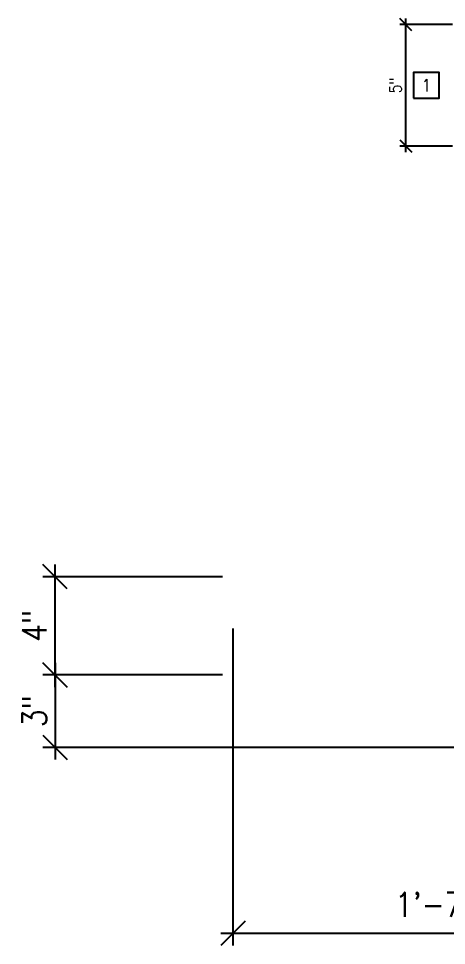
# Model space of a CAD drawing. Header units: inches. Extents: x -82 to 6902, y -1676 to 228.
# Drawn here: x 17.3 to 34.87, y -500.1 to -462.09 of the extents above; entities that cross this region are included whole.
import ezdxf
from ezdxf.enums import TextEntityAlignment as Align

# ---------------------------------------------------------------- set-up
doc = ezdxf.new("R2010")
doc.units = ezdxf.units.IN
doc.header["$LTSCALE"] = 0.5
doc.header["$MEASUREMENT"] = 0
doc.layers.add('A-SHET-SYMB', color=3, linetype='Continuous')
doc.styles.add('TDC_Standard', font='romans.shx', dxfattribs={"width": 0.85})
doc.dimstyles.new('TDC - 4', dxfattribs={"dimscale": 4, "dimtxt": 0.125, "dimasz": 0.125, "dimexe": 0.0625, "dimexo": 0.0625, "dimgap": 0.03125, "dimtad": 1, "dimdec": 4, "dimzin": 11, "dimdsep": 46, "dimlunit": 4, "dimtxsty": 'TDC_Standard', "dimblk1": 'OBLIQUE', "dimblk2": 'OBLIQUE', "dimsah": 1, "dimcen": 0.125, "dimdle": 0.0625, "dimclrd": 1, "dimclre": 6, "dimclrt": 2, "dimadec": 0, "dimazin": 0, "dimtfac": 1.33333, "dimtdec": 4, "dimtmove": 2, "dimatfit": 2, "dimfxl": 1, "dimfrac": 2, "dimtolj": 1, "dimtzin": 11, "dimarcsym": 0})
doc.dimstyles.new('TDC - 8', dxfattribs={"dimscale": 8, "dimtxt": 0.125, "dimasz": 0.125, "dimexe": 0.0625, "dimexo": 0.0625, "dimgap": 0.03125, "dimtad": 1, "dimdec": 4, "dimzin": 11, "dimdsep": 46, "dimlunit": 4, "dimtxsty": 'TDC_Standard', "dimblk1": 'OBLIQUE', "dimblk2": 'OBLIQUE', "dimsah": 1, "dimcen": 0.125, "dimdle": 0.0625, "dimclrd": 1, "dimclre": 6, "dimclrt": 2, "dimadec": 0, "dimazin": 0, "dimtfac": 1.33333, "dimtdec": 4, "dimtmove": 2, "dimatfit": 2, "dimfxl": 1, "dimfrac": 2, "dimtolj": 1, "dimtzin": 11, "dimarcsym": 0})

# ---------------------------------------------------------------- blocks, each defined once
blk = doc.blocks.new('_Oblique')
at = {"color": 0, "linetype": 'ByBlock', "lineweight": -2}
blk.add_line((-0.5, -0.5), (0.5, 0.5), dxfattribs=at)
blk = doc.blocks.new('*D104')
at = {"color": 1, "lineweight": -2}
blk.add_line((18.799, -489.507), (18.799, -484.481), dxfattribs=at)
at = {"color": 6, "lineweight": -2}
for p, q in [((25.678, -484.981), (18.299, -484.981)), ((25.678, -489.007), (18.299, -489.007))]:
    blk.add_line(p, q, dxfattribs=at)
at = {"layer": 'DefPoints', "color": 0}
for p in [(18.799, -484.981), (26.178, -484.981), (26.178, -489.007)]:
    blk.add_point(p, dxfattribs=at)
at = {"color": 1, "lineweight": -2}
for p, rotation in [((18.799, -484.981), 90), ((18.799, -489.007), 270)]:
    blk.add_blockref('_Oblique', p, dxfattribs=dict(at, rotation=rotation))
at = {"color": 2, "insert": (17.954, -486.994), "char_height": 1, "attachment_point": 5, "rotation": 90, "style": 'TDC_Standard'}
blk.add_mtext('\\A1;4"', dxfattribs=at)
blk = doc.blocks.new('*D105')
at = {"color": 1, "lineweight": -2}
blk.add_line((18.799, -488.507), (18.799, -492.481), dxfattribs=at)
at = {"color": 6, "lineweight": -2}
for p, q in [((25.678, -489.007), (18.299, -489.007)), ((51.363, -491.981), (18.299, -491.981))]:
    blk.add_line(p, q, dxfattribs=at)
at = {"layer": 'DefPoints', "color": 0}
for p in [(26.178, -489.007), (18.799, -491.981), (51.863, -491.981)]:
    blk.add_point(p, dxfattribs=at)
at = {"color": 1, "lineweight": -2}
for p, rotation in [((18.799, -489.007), 90), ((18.799, -491.981), 270)]:
    blk.add_blockref('_Oblique', p, dxfattribs=dict(at, rotation=rotation))
at = {"color": 2, "insert": (17.954, -490.494), "char_height": 1, "attachment_point": 5, "rotation": 90, "style": 'TDC_Standard'}
blk.add_mtext('\\A1;3"', dxfattribs=at)
blk = doc.blocks.new('*D106')
at = {"color": 6, "lineweight": -2}
for p, q in [((26.106, -487.1), (26.106, -500.101)), ((45.606, -487.1), (45.606, -500.101))]:
    blk.add_line(p, q, dxfattribs=at)
at = {"color": 1, "lineweight": -2}
blk.add_line((25.606, -499.601), (46.106, -499.601), dxfattribs=at)
at = {"layer": 'DefPoints', "color": 0}
for p in [(26.106, -486.6), (45.606, -486.6), (45.606, -499.601)]:
    blk.add_point(p, dxfattribs=at)
at = {"color": 1, "lineweight": -2, "rotation": 180}
blk.add_blockref('_Oblique', (26.106, -499.601), dxfattribs=at)
at = {"color": 1, "lineweight": -2}
blk.add_blockref('_Oblique', (45.606, -499.601), dxfattribs=at)
at = {"color": 2, "insert": (35.856, -498.589), "char_height": 1, "attachment_point": 5, "style": 'TDC_Standard'}
blk.add_mtext('\\A1;1\'-7 1/2"', dxfattribs=at)
blk = doc.blocks.new('*D108')
at = {"color": 1, "lineweight": -2}
blk.add_line((33.202, -467.565), (33.202, -462.085), dxfattribs=at)
at = {"color": 6, "lineweight": -2}
for p, q in [((35.118, -462.335), (32.952, -462.335)), ((35.118, -467.315), (32.952, -467.315))]:
    blk.add_line(p, q, dxfattribs=at)
at = {"layer": 'DefPoints', "color": 0}
for p in [(33.202, -462.335), (35.368, -462.335), (35.368, -467.315)]:
    blk.add_point(p, dxfattribs=at)
at = {"color": 1, "lineweight": -2, "xscale": 0.5, "yscale": 0.5, "zscale": 0.5}
for p, rotation in [((33.202, -462.335), 90), ((33.202, -467.315), 270)]:
    blk.add_blockref('_Oblique', p, dxfattribs=dict(at, rotation=rotation))
at = {"color": 2, "insert": (32.78, -464.825), "char_height": 0.5, "attachment_point": 5, "rotation": 90, "style": 'TDC_Standard'}
blk.add_mtext('\\A1;5"', dxfattribs=at)
blk = doc.blocks.new('Anno_Square')
blk.add_lwpolyline([(-0.197, -0.0985), (0, -0.0985), (0, 0.0985), (-0.197, 0.0985)], close=True)
at = {"color": 2, "style": 'TDC_Standard', "width": 0.851562}
blk.add_attdef('ID', text='', height=0.0938, dxfattribs=at).set_placement((-0.0985, 0), align=Align.MIDDLE_CENTER)

msp = doc.modelspace()

# ---------------------------------------------------------------- block references
at = {"layer": 'A-SHET-SYMB', "xscale": 5.333199999999999, "yscale": 5.333199999999999, "zscale": 5.333199999999999}
msp.add_blockref('Anno_Square', (34.56872, -464.82498), dxfattribs=at).add_auto_attribs({'ID': '1'})

# ---------------------------------------------------------------- dimensions: what is measured, and where the dimension line sits
for base, p1, p2, dimstyle, picture, middle in [((33.20233, -462.33538), (35.36801, -467.31459), (35.36801, -462.33538), 'TDC - 4', '*D108', (32.77971, -464.82498)), ((18.79948, -484.98098), (26.17798, -489.00669), (26.17798, -484.98098), 'TDC - 8', '*D104', (17.95424, -486.99383)), ((18.79948, -491.98098), (26.17798, -489.00669), (51.86265, -491.98098), 'TDC - 8', '*D105', (17.95424, -490.49383))]:
    dim = msp.add_linear_dim(base=base, p1=p1, p2=p2, angle=270, dimstyle=dimstyle)
    dim.commit()
    dim.dimension.update_dxf_attribs({"geometry": picture, "text_midpoint": middle})
dim = msp.add_linear_dim(base=(45.6057, -499.60118), p1=(26.1057, -486.59984), p2=(45.6057, -486.59984), dimstyle='TDC - 8')
dim.commit()
dim.dimension.update_dxf_attribs({"geometry": '*D106', "text_midpoint": (35.8557, -498.58927)})

doc.saveas('drawing.dxf')
